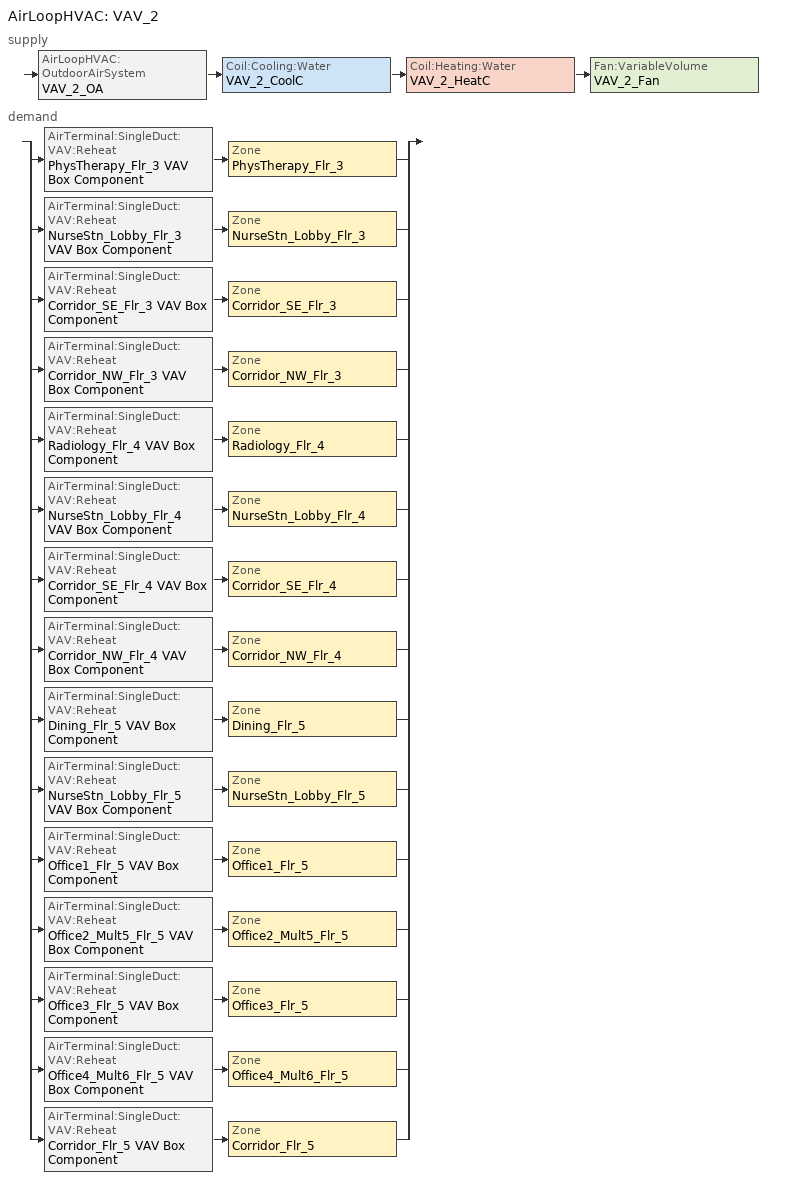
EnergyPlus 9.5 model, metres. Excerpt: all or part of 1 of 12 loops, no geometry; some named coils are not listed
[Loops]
AirLoopHVAC 'VAV_2'
 supply: AirLoopHVAC:OutdoorAirSystem 'VAV_2_OA' > Coil:Cooling:Water 'VAV_2_CoolC' > Coil:Heating:Water 'VAV_2_HeatC' > Fan:VariableVolume 'VAV_2_Fan'
 demand: split
  | AirTerminal:SingleDuct:VAV:Reheat 'PhysTherapy_Flr_3 VAV Box Component' > Zone 'PhysTherapy_Flr_3'
  | AirTerminal:SingleDuct:VAV:Reheat 'NurseStn_Lobby_Flr_3 VAV Box Component' > Zone 'NurseStn_Lobby_Flr_3'
  | AirTerminal:SingleDuct:VAV:Reheat 'Corridor_SE_Flr_3 VAV Box Component' > Zone 'Corridor_SE_Flr_3'
  | AirTerminal:SingleDuct:VAV:Reheat 'Corridor_NW_Flr_3 VAV Box Component' > Zone 'Corridor_NW_Flr_3'
  | AirTerminal:SingleDuct:VAV:Reheat 'Radiology_Flr_4 VAV Box Component' > Zone 'Radiology_Flr_4'
  | AirTerminal:SingleDuct:VAV:Reheat 'NurseStn_Lobby_Flr_4 VAV Box Component' > Zone 'NurseStn_Lobby_Flr_4'
  | AirTerminal:SingleDuct:VAV:Reheat 'Corridor_SE_Flr_4 VAV Box Component' > Zone 'Corridor_SE_Flr_4'
  | AirTerminal:SingleDuct:VAV:Reheat 'Corridor_NW_Flr_4 VAV Box Component' > Zone 'Corridor_NW_Flr_4'
  | AirTerminal:SingleDuct:VAV:Reheat 'Dining_Flr_5 VAV Box Component' > Zone 'Dining_Flr_5'
  | AirTerminal:SingleDuct:VAV:Reheat 'NurseStn_Lobby_Flr_5 VAV Box Component' > Zone 'NurseStn_Lobby_Flr_5'
  | AirTerminal:SingleDuct:VAV:Reheat 'Office1_Flr_5 VAV Box Component' > Zone 'Office1_Flr_5'
  | AirTerminal:SingleDuct:VAV:Reheat 'Office2_Mult5_Flr_5 VAV Box Component' > Zone 'Office2_Mult5_Flr_5'
  | AirTerminal:SingleDuct:VAV:Reheat 'Office3_Flr_5 VAV Box Component' > Zone 'Office3_Flr_5'
  | AirTerminal:SingleDuct:VAV:Reheat 'Office4_Mult6_Flr_5 VAV Box Component' > Zone 'Office4_Mult6_Flr_5'
  | AirTerminal:SingleDuct:VAV:Reheat 'Corridor_Flr_5 VAV Box Component' > Zone 'Corridor_Flr_5'
[Sizing:Zone] Zone Cooling Design Supply Air Temperature Input Method=SupplyAirTemperature; Zone Cooling Design Supply Air Temperature {C}=12.8; Zone Heating Design Supply Air Temperature Input Method=SupplyAirTemperature; Zone Heating Design Supply Air Temperature {C}=40; Zone Cooling Design Supply Air Humidity Ratio {kgWater/kgDryAir}=0.007; Zone Heating Design Supply Air Humidity Ratio {kgWater/kgDryAir}=0.008; Zone Heating Sizing Factor=0; Zone Cooling Sizing Factor=0; Cooling Design Air Flow Method=DesignDay; Cooling Design Air Flow Rate {m3/s}=0; Cooling Minimum Air Flow {m3/s}=0; Cooling Minimum Air Flow Fraction=0; Heating Design Air Flow Method=DesignDay; Heating Design Air Flow Rate {m3/s}=0; Account for Dedicated Outdoor Air System=No; Dedicated Outdoor Air System Control Strategy=NeutralSupplyAir; Dedicated Outdoor Air Low Setpoint Temperature for Design {C}=autosize; Dedicated Outdoor Air High Setpoint Temperature for Design {C}=autosize
Name | Design Specification Outdoor Air Object
PhysTherapy_Flr_3 | SZ DSOA PhysTherapy_Flr_3
NurseStn_Lobby_Flr_3 | SZ DSOA NurseStn_Lobby_Flr_3
Corridor_SE_Flr_3 | SZ DSOA Corridor_SE_Flr_3
Corridor_NW_Flr_3 | SZ DSOA Corridor_NW_Flr_3
Radiology_Flr_4 | SZ DSOA Radiology_Flr_4
NurseStn_Lobby_Flr_4 | SZ DSOA NurseStn_Lobby_Flr_4
Corridor_SE_Flr_4 | SZ DSOA Corridor_SE_Flr_4
Corridor_NW_Flr_4 | SZ DSOA Corridor_NW_Flr_4
Dining_Flr_5 | SZ DSOA Dining_Flr_5
NurseStn_Lobby_Flr_5 | SZ DSOA NurseStn_Lobby_Flr_5
Office1_Flr_5 | SZ DSOA Office1_Flr_5
Office2_Mult5_Flr_5 | SZ DSOA Office2_Mult5_Flr_5
Office3_Flr_5 | SZ DSOA Office3_Flr_5
Office4_Mult6_Flr_5 | SZ DSOA Office4_Mult6_Flr_5
Corridor_Flr_5 | SZ DSOA Corridor_Flr_5
[DesignSpecification:OutdoorAir]
Name | Outdoor Air Method | Outdoor Air Flow per Zone Floor Area {m3/s-m2} | Outdoor Air Flow per Zone {m3/s} | Outdoor Air Flow per Person {m3/s-person}
SZ DSOA PhysTherapy_Flr_3; SZ DSOA Radiology_Flr_4 | Flow/Area | 0.000380976 | 0
SZ DSOA NurseStn_Lobby_Flr_3; SZ DSOA NurseStn_Lobby_Flr_4; SZ DSOA NurseStn_Lobby_Flr_5 | Flow/Area | 0.000338645 | 0
SZ DSOA Corridor_SE_Flr_3; SZ DSOA Corridor_NW_Flr_3; SZ DSOA Corridor_SE_Flr_4; SZ DSOA Corridor_NW_Flr_4; SZ DSOA Corridor_Flr_5 | Flow/Area | 0.000304781 | 0
SZ DSOA Dining_Flr_5 | Flow/Area | 0.00129532 | 0
SZ DSOA Office1_Flr_5; SZ DSOA Office2_Mult5_Flr_5; SZ DSOA Office3_Flr_5; SZ DSOA Office4_Mult6_Flr_5 | Flow/Area | 0.00048257 | 0
CM DSOA Phystherapy_Flr_3; CM DSOA Radiology_Flr_4 | Sum | 0.000380976 |  | 1e-08
CM DSOA Nursestn_Lobby_Flr_3; CM DSOA Nursestn_Lobby_Flr_4; CM DSOA Nursestn_Lobby_Flr_5 | Sum | 0.000338645 |  | 1e-08
CM DSOA Corridor_Se_Flr_3; CM DSOA Corridor_Nw_Flr_3; CM DSOA Corridor_Se_Flr_4; CM DSOA Corridor_Nw_Flr_4; CM DSOA Corridor_Flr_5 | Sum | 0.000304781 |  | 1e-08
CM DSOA Dining_Flr_5 | Sum | 0.00129532 |  | 1e-08
CM DSOA Office1_Flr_5; CM DSOA Office2_Mult5_Flr_5; CM DSOA Office3_Flr_5; CM DSOA Office4_Mult6_Flr_5 | Sum | 0.00048257 |  | 1e-08
[Sizing:System]
VAV_2: Type of Load to Size On=Sensible; Design Outdoor Air Flow Rate {m3/s}=5.59924; Central Heating Maximum System Air Flow Ratio=0.3; Preheat Design Temperature {C}=7; Preheat Design Humidity Ratio {kgWater/kgDryAir}=0.008; Precool Design Temperature {C}=12.8; Precool Design Humidity Ratio {kgWater/kgDryAir}=0.008; Central Cooling Design Supply Air Temperature {C}=12.8; Central Heating Design Supply Air Temperature {C}=16.7; Type of Zone Sum to Use=Coincident; 100% Outdoor Air in Cooling=No; 100% Outdoor Air in Heating=No; Central Cooling Design Supply Air Humidity Ratio {kgWater/kgDryAir}=0.007; Central Heating Design Supply Air Humidity Ratio {kgWater/kgDryAir}=0.008; Cooling Supply Air Flow Rate Method=DesignDay; Cooling Supply Air Flow Rate {m3/s}=0; Heating Supply Air Flow Rate Method=DesignDay; Heating Supply Air Flow Rate {m3/s}=0; System Outdoor Air Method=ZoneSum; Zone Maximum Outdoor Air Fraction=1; Cooling Design Capacity Method=CoolingDesignCapacity; Cooling Design Capacity {W}=autosize; Heating Design Capacity Method=HeatingDesignCapacity; Heating Design Capacity {W}=autosize; Central Cooling Capacity Control Method=OnOff
[AirLoopHVAC]
VAV_2: Design Supply Air Flow Rate {m3/s}=AUTOSIZE
[SetpointManager:OutdoorAirReset]
VAV_2 Supply Air Temperature Manager: Control Variable=Temperature; Setpoint at Outdoor Low Temperature {C}=15.6; Outdoor Low Temperature {C}=10; Setpoint at Outdoor High Temperature {C}=12.8; Outdoor High Temperature {C}=21.1; Setpoint Node or NodeList=VAV_2 Supply Equipment Outlet Node
[SetpointManager:MixedAir] Control Variable=Temperature
Name | Setpoint Node or NodeList
VAV_2_CoolC SAT Manager | VAV_2_CoolC-VAV_2_HeatCNode
VAV_2_HeatC SAT Manager | VAV_2_HeatC-VAV_2_FanNode
VAV_2_OAMixed Air Temp Manager | VAV_2_OA-VAV_2_CoolCNode
[Controller:WaterCoil] Control Variable=Temperature; Actuator Variable=Flow; Maximum Actuated Flow {m3/s}=AUTOSIZE; Minimum Actuated Flow {m3/s}=0
Name | Action | Controller Convergence Tolerance {deltaC}
VAV_2_CoolC_Controller | Reverse
VAV_2_HeatC_Controller | Normal | 0.0001
[Controller:OutdoorAir]
VAV_2_OA_Controller: Minimum Outdoor Air Flow Rate {m3/s}=0; Maximum Outdoor Air Flow Rate {m3/s}=AUTOSIZE; Economizer Control Type=DifferentialDryBulb; Economizer Control Action Type=ModulateFlow; Lockout Type=NoLockout; Minimum Limit Type=FixedMinimum; Minimum Outdoor Air Schedule=MinOA_Sched; Minimum Fraction of Outdoor Air Schedule=BLDG_OA_FRAC_SCH; Mechanical Ventilation Controller=VAV_2_DCV
[Zone equipment]
PhysTherapy_Flr_3: PhysTherapy_Flr_3 VAV Box Component
NurseStn_Lobby_Flr_3: NurseStn_Lobby_Flr_3 VAV Box Component
Corridor_SE_Flr_3: Corridor_SE_Flr_3 VAV Box Component
Corridor_NW_Flr_3: Corridor_NW_Flr_3 VAV Box Component
Radiology_Flr_4: Radiology_Flr_4 VAV Box Component
NurseStn_Lobby_Flr_4: NurseStn_Lobby_Flr_4 VAV Box Component
Corridor_SE_Flr_4: Corridor_SE_Flr_4 VAV Box Component
Corridor_NW_Flr_4: Corridor_NW_Flr_4 VAV Box Component
Dining_Flr_5: Dining_Flr_5 Dummy Exhaust Fan, Dining_Flr_5 VAV Box Component
NurseStn_Lobby_Flr_5: NurseStn_Lobby_Flr_5 Dummy Exhaust Fan, NurseStn_Lobby_Flr_5 VAV Box Component
Office1_Flr_5: Office1_Flr_5 Dummy Exhaust Fan, Office1_Flr_5 VAV Box Component
Office2_Mult5_Flr_5: Office2_Mult5_Flr_5 Dummy Exhaust Fan, Office2_Mult5_Flr_5 VAV Box Component
Office3_Flr_5: Office3_Flr_5 Dummy Exhaust Fan, Office3_Flr_5 VAV Box Component
Office4_Mult6_Flr_5: Office4_Mult6_Flr_5 Dummy Exhaust Fan, Office4_Mult6_Flr_5 VAV Box Component
Corridor_Flr_5: Corridor_Flr_5 Dummy Exhaust Fan, Corridor_Flr_5 VAV Box Component
[AirTerminal:SingleDuct:VAV:Reheat] Availability Schedule=ALWAYS_ON; Maximum Air Flow Rate {m3/s}=AUTOSIZE; Zone Minimum Air Flow Input Method=Constant; Maximum Hot Water or Steam Flow Rate {m3/s}=AUTOSIZE; Minimum Hot Water or Steam Flow Rate {m3/s}=0; Convergence Tolerance=0.001; Damper Heating Action=ReverseWithLimits; Maximum Flow Fraction During Reheat=0.5; Maximum Reheat Air Temperature {C}=40
Name | Constant Minimum Air Flow Fraction | Reheat Coil
PhysTherapy_Flr_3 VAV Box Component | 0.272737 | PhysTherapy_Flr_3 VAV Box Reheat Coil
NurseStn_Lobby_Flr_3 VAV Box Component | 0.27802 | NurseStn_Lobby_Flr_3 VAV Box Reheat Coil
Corridor_SE_Flr_3 VAV Box Component | 0.485603 | Corridor_SE_Flr_3 VAV Box Reheat Coil
Corridor_NW_Flr_3 VAV Box Component | 0.435486 | Corridor_NW_Flr_3 VAV Box Reheat Coil
Radiology_Flr_4 VAV Box Component | 0.2 | Radiology_Flr_4 VAV Box Reheat Coil
NurseStn_Lobby_Flr_4 VAV Box Component | 0.259886 | NurseStn_Lobby_Flr_4 VAV Box Reheat Coil
Corridor_SE_Flr_4 VAV Box Component | 0.43509 | Corridor_SE_Flr_4 VAV Box Reheat Coil
Corridor_NW_Flr_4 VAV Box Component | 0.397206 | Corridor_NW_Flr_4 VAV Box Reheat Coil
Dining_Flr_5 VAV Box Component | 0.626633 | Dining_Flr_5 VAV Box Reheat Coil
NurseStn_Lobby_Flr_5 VAV Box Component | 0.224765 | NurseStn_Lobby_Flr_5 VAV Box Reheat Coil
Office1_Flr_5 VAV Box Component | 0.2 | Office1_Flr_5 VAV Box Reheat Coil
Office2_Mult5_Flr_5 VAV Box Component | 0.238234 | Office2_Mult5_Flr_5 VAV Box Reheat Coil
Office3_Flr_5 VAV Box Component | 0.2 | Office3_Flr_5 VAV Box Reheat Coil
Office4_Mult6_Flr_5 VAV Box Component | 0.2 | Office4_Mult6_Flr_5 VAV Box Reheat Coil
Corridor_Flr_5 VAV Box Component | 0.298281 | Corridor_Flr_5 VAV Box Reheat Coil
[ZoneControl:Thermostat] Control Type Schedule=Dual Zone Control Type Sched
Name | Zone or ZoneList | Control 1
PhysTherapy_Flr_3 Thermostat | PhysTherapy_Flr_3 | PhysTherapy_Flr_3 DualSPSched
NurseStn_Lobby_Flr_3 Thermostat | NurseStn_Lobby_Flr_3 | NurseStn_Lobby_Flr_3 DualSPSched
Corridor_SE_Flr_3 Thermostat | Corridor_SE_Flr_3 | Corridor_SE_Flr_3 DualSPSched
Corridor_NW_Flr_3 Thermostat | Corridor_NW_Flr_3 | Corridor_NW_Flr_3 DualSPSched
Radiology_Flr_4 Thermostat | Radiology_Flr_4 | Radiology_Flr_4 DualSPSched
NurseStn_Lobby_Flr_4 Thermostat | NurseStn_Lobby_Flr_4 | NurseStn_Lobby_Flr_4 DualSPSched
Corridor_SE_Flr_4 Thermostat | Corridor_SE_Flr_4 | Corridor_SE_Flr_4 DualSPSched
Corridor_NW_Flr_4 Thermostat | Corridor_NW_Flr_4 | Corridor_NW_Flr_4 DualSPSched
Dining_Flr_5 Thermostat | Dining_Flr_5 | Dining_Flr_5 DualSPSched
NurseStn_Lobby_Flr_5 Thermostat | NurseStn_Lobby_Flr_5 | NurseStn_Lobby_Flr_5 DualSPSched
Office1_Flr_5 Thermostat | Office1_Flr_5 | Office1_Flr_5 DualSPSched
Office2_Mult5_Flr_5 Thermostat | Office2_Mult5_Flr_5 | Office2_Mult5_Flr_5 DualSPSched
Office3_Flr_5 Thermostat | Office3_Flr_5 | Office3_Flr_5 DualSPSched
Office4_Mult6_Flr_5 Thermostat | Office4_Mult6_Flr_5 | Office4_Mult6_Flr_5 DualSPSched
Corridor_Flr_5 Thermostat | Corridor_Flr_5 | Corridor_Flr_5 DualSPSched
[ThermostatSetpoint:DualSetpoint] Heating Setpoint Temperature Schedule=HtgSetP_Sch; Cooling Setpoint Temperature Schedule=ClgSetP_Sch
PhysTherapy_Flr_3 DualSPSched; NurseStn_Lobby_Flr_3 DualSPSched; Corridor_SE_Flr_3 DualSPSched; Corridor_NW_Flr_3 DualSPSched; Radiology_Flr_4 DualSPSched; NurseStn_Lobby_Flr_4 DualSPSched; Corridor_SE_Flr_4 DualSPSched; Corridor_NW_Flr_4 DualSPSched; Dining_Flr_5 DualSPSched; NurseStn_Lobby_Flr_5 DualSPSched; Office1_Flr_5 DualSPSched; Office2_Mult5_Flr_5 DualSPSched; Office3_Flr_5 DualSPSched; Office4_Mult6_Flr_5 DualSPSched; Corridor_Flr_5 DualSPSched
[Coil:Cooling:Water]
VAV_2_CoolC: Availability Schedule=ALWAYS_ON; Design Water Flow Rate {m3/s}=AUTOSIZE; Design Air Flow Rate {m3/s}=AUTOSIZE; Design Inlet Water Temperature {C}=AUTOSIZE; Design Inlet Air Temperature {C}=AUTOSIZE; Design Outlet Air Temperature {C}=AUTOSIZE; Design Inlet Air Humidity Ratio {kgWater/kgDryAir}=AUTOSIZE; Design Outlet Air Humidity Ratio {kgWater/kgDryAir}=AUTOSIZE; Type of Analysis=SimpleAnalysis; Heat Exchanger Configuration=CrossFlow
[Coil:Heating:Water]
VAV_2_HeatC: Availability Schedule=ALWAYS_ON; U-Factor Times Area Value {W/K}=AUTOSIZE; Maximum Water Flow Rate {m3/s}=AUTOSIZE; Performance Input Method=UFactorTimesAreaAndDesignWaterFlowRate; Rated Capacity {W}=AUTOSIZE; Rated Inlet Water Temperature {C}=82.2; Rated Inlet Air Temperature {C}=12.8; Rated Outlet Water Temperature {C}=71.1; Rated Outlet Air Temperature {C}=40
[Fan:VariableVolume]
VAV_2_Fan: Availability Schedule=HVACOperationSchd; Fan Total Efficiency=0.6201; Pressure Rise {Pa}=1389.42; Maximum Flow Rate {m3/s}=AUTOSIZE; Fan Power Minimum Flow Rate Input Method=Fraction; Fan Power Minimum Flow Fraction=0.25; Motor Efficiency=0.954; Motor In Airstream Fraction=1; Fan Power Coefficient 1=0.0408; Fan Power Coefficient 2=0.088; Fan Power Coefficient 3=-0.0729; Fan Power Coefficient 4=0.9437; Fan Power Coefficient 5=0
[Fan:ZoneExhaust] Availability Schedule=Kitchen_Exhaust_SCH; Fan Total Efficiency=1; Pressure Rise {Pa}=0
Name | Maximum Flow Rate {m3/s}
Dining_Flr_5 Dummy Exhaust Fan | 0.902364
NurseStn_Lobby_Flr_5 Dummy Exhaust Fan | 0.352073
Office1_Flr_5 Dummy Exhaust Fan; Office2_Mult5_Flr_5 Dummy Exhaust Fan; Office3_Flr_5 Dummy Exhaust Fan | 0.0335083
Office4_Mult6_Flr_5 Dummy Exhaust Fan | 0.00660726
Corridor_Flr_5 Dummy Exhaust Fan | 0.152911
[Controller:MechanicalVentilation]
VAV_2_DCV: Availability Schedule=BLDG_OA_FRAC_SCH; Demand Controlled Ventilation=Yes; System Outdoor Air Method=VentilationRateProcedure; Zone or ZoneList 1=Phystherapy_Flr_3; Design Specification Outdoor Air Object Name 1=CM DSOA Phystherapy_Flr_3; Design Specification Zone Air Distribution Object Name 1=CM DSZAD Phystherapy_Flr_3; Zone or ZoneList 2=Nursestn_Lobby_Flr_3; Design Specification Outdoor Air Object Name 2=CM DSOA Nursestn_Lobby_Flr_3; Design Specification Zone Air Distribution Object Name 2=CM DSZAD Nursestn_Lobby_Flr_3; Zone or ZoneList 3=Corridor_Se_Flr_3; Design Specification Outdoor Air Object Name 3=CM DSOA Corridor_Se_Flr_3; Design Specification Zone Air Distribution Object Name 3=CM DSZAD Corridor_Se_Flr_3; Zone or ZoneList 4=Corridor_Nw_Flr_3; Design Specification Outdoor Air Object Name 4=CM DSOA Corridor_Nw_Flr_3; Design Specification Zone Air Distribution Object Name 4=CM DSZAD Corridor_Nw_Flr_3; Zone or ZoneList 5=Radiology_Flr_4; Design Specification Outdoor Air Object Name 5=CM DSOA Radiology_Flr_4; Design Specification Zone Air Distribution Object Name 5=CM DSZAD Radiology_Flr_4; Zone or ZoneList 6=Nursestn_Lobby_Flr_4; Design Specification Outdoor Air Object Name 6=CM DSOA Nursestn_Lobby_Flr_4; Design Specification Zone Air Distribution Object Name 6=CM DSZAD Nursestn_Lobby_Flr_4; Zone or ZoneList 7=Corridor_Se_Flr_4; Design Specification Outdoor Air Object Name 7=CM DSOA Corridor_Se_Flr_4; Design Specification Zone Air Distribution Object Name 7=CM DSZAD Corridor_Se_Flr_4; Zone or ZoneList 8=Corridor_Nw_Flr_4; Design Specification Outdoor Air Object Name 8=CM DSOA Corridor_Nw_Flr_4; Design Specification Zone Air Distribution Object Name 8=CM DSZAD Corridor_Nw_Flr_4; Zone or ZoneList 9=Dining_Flr_5; Design Specification Outdoor Air Object Name 9=CM DSOA Dining_Flr_5; Design Specification Zone Air Distribution Object Name 9=CM DSZAD Dining_Flr_5; Zone or ZoneList 10=Nursestn_Lobby_Flr_5; Design Specification Outdoor Air Object Name 10=CM DSOA Nursestn_Lobby_Flr_5; Design Specification Zone Air Distribution Object Name 10=CM DSZAD Nursestn_Lobby_Flr_5; Zone or ZoneList 11=Office1_Flr_5; Design Specification Outdoor Air Object Name 11=CM DSOA Office1_Flr_5; Design Specification Zone Air Distribution Object Name 11=CM DSZAD Office1_Flr_5; Zone or ZoneList 12=Office2_Mult5_Flr_5; Design Specification Outdoor Air Object Name 12=CM DSOA Office2_Mult5_Flr_5; Design Specification Zone Air Distribution Object Name 12=CM DSZAD Office2_Mult5_Flr_5; Zone or ZoneList 13=Office3_Flr_5; Design Specification Outdoor Air Object Name 13=CM DSOA Office3_Flr_5; Design Specification Zone Air Distribution Object Name 13=CM DSZAD Office3_Flr_5; Zone or ZoneList 14=Office4_Mult6_Flr_5; Design Specification Outdoor Air Object Name 14=CM DSOA Office4_Mult6_Flr_5; Design Specification Zone Air Distribution Object Name 14=CM DSZAD Office4_Mult6_Flr_5; Zone or ZoneList 15=Corridor_Flr_5; Design Specification Outdoor Air Object Name 15=CM DSOA Corridor_Flr_5; Design Specification Zone Air Distribution Object Name 15=CM DSZAD Corridor_Flr_5
[DesignSpecification:ZoneAirDistribution] Zone Air Distribution Effectiveness in Cooling Mode=1; Zone Air Distribution Effectiveness in Heating Mode=1
CM DSZAD Phystherapy_Flr_3; CM DSZAD Nursestn_Lobby_Flr_3; CM DSZAD Corridor_Se_Flr_3; CM DSZAD Corridor_Nw_Flr_3; CM DSZAD Radiology_Flr_4; CM DSZAD Nursestn_Lobby_Flr_4; CM DSZAD Corridor_Se_Flr_4; CM DSZAD Corridor_Nw_Flr_4; CM DSZAD Dining_Flr_5; CM DSZAD Nursestn_Lobby_Flr_5; CM DSZAD Office1_Flr_5; CM DSZAD Office2_Mult5_Flr_5; CM DSZAD Office3_Flr_5; CM DSZAD Office4_Mult6_Flr_5; CM DSZAD Corridor_Flr_5
[Schedule:Compact]
ALWAYS_ON; HVACOperationSchd; MinOA_Sched: Through: 12/31, For: AllDays, Until: 24:00, 1
HTGSETP_SCH: Through: 12/31, For: ALLDays, Until: 24:00, 21
CLGSETP_SCH: Through: 12/31, For: AllDays, Until: 24:00, 24
BLDG_OA_FRAC_SCH: Through: 12/31, For: Weekdays, Until: 06:00, 0, Until: 18:00, 0.25, Until: 24:00, 0, For: SummerDesignDay, Until: 06:00, 0, Until: 18:00, 0.25, Until: 24:00, 0, For: WinterDesignDay, Until: 06:00, 0, Until: 18:00, 0.25, Until: 24:00, 0, For: Saturday, Until: 06:00, 0, Until: 18:00, 0.25, Until: 24:00, 0, For: Sunday Holidays AllOtherDays, Until: 24:00, 0
Dual Zone Control Type Sched: Through: 12/31, For: AllDays, Until: 24:00, 4
Kitchen_Exhaust_SCH: Through: 12/31, For: AllDays, Until: 07:00, 0, Until: 24:00, 1
